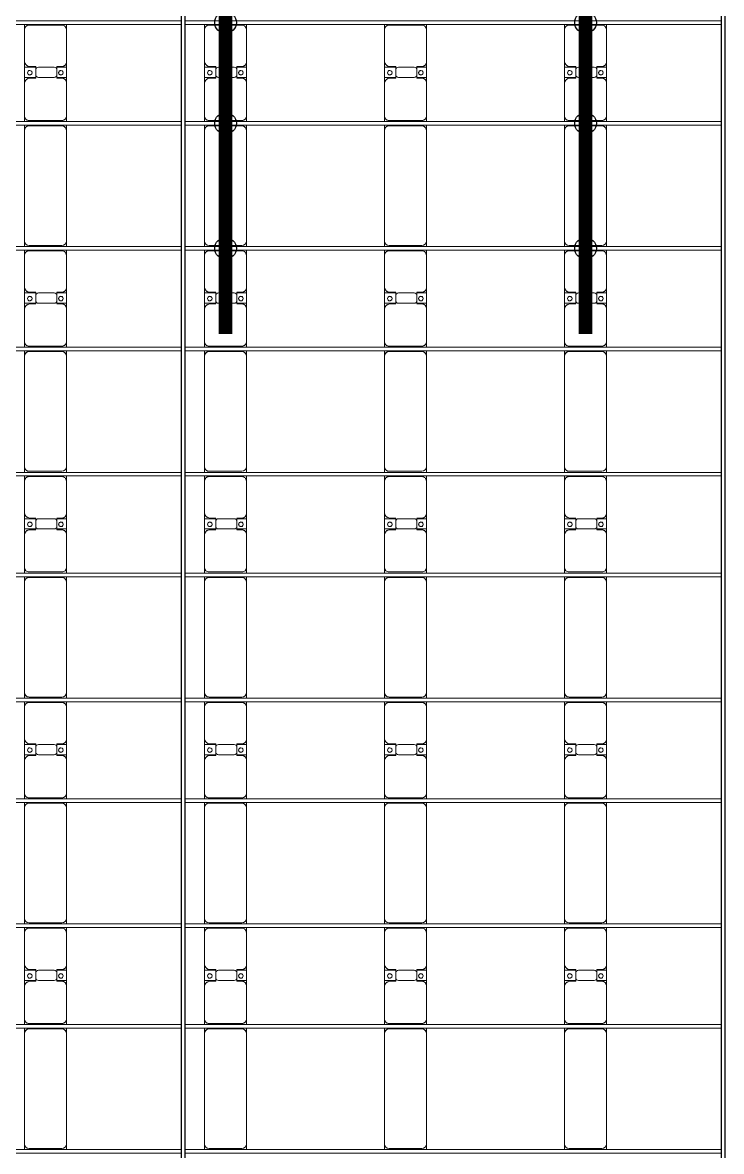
# Model space of a CAD drawing. Header units: millimetres. Extents: x -496478 to -186190, y -204059 to -87354.
# Drawn here: x -392996 to -385232, y -119893 to -107343 of the extents above; entities that cross this region are included whole.
import ezdxf

# ---------------------------------------------------------------- set-up
doc = ezdxf.new("R2010")
doc.units = ezdxf.units.MM
for name, color, linetype, lineweight in [('A-DETL-MBND', 5, 'Continuous', 9), ('A-GENM', 13, 'Continuous', 9), ('S-BEAM', 12, 'Continuous', 9)]:
    doc.layers.add(name, color=color, linetype=linetype, lineweight=lineweight)
doc.layers.add('GC-HOP 40x60 GIA CUONG', color=1, linetype='Continuous')

# ---------------------------------------------------------------- blocks, each defined once
blk = doc.blocks.new('Dai phao do pin - DẢI PHAO ĐỠ PIN-V24-BỐ TRÍ KHUNG KẾT CẤU BÈ PIN 01')
at = {"layer": 'A-DETL-MBND', "color": 8}
for p, q in [((47008, 242), (47070, 242)), ((47020, 192), (47020, -173)), ((48300, 242), (47070, 242)), ((48300, 242), (48358, 242)), ((48350, -173), (48350, 192)), ((48398, 242), (48460, 242)), ((48410, 192), (48410, -173)), ((48820, 242), (48460, 242)), ((48820, 242), (49002, 242)), ((48880, 118), (48880, 182)), ((48888, 242), (49070, 242)), ((48888, 118), (48888, 242)), ((49002, 242), (49002, 118)), ((49010, 182), (49010, 118)), ((49420, 242), (49070, 242)), ((49420, 242), (49478, 242)), ((49470, -173), (49470, 192)), ((49518, 242), (49580, 242)), ((49530, 192), (49530, -173)), ((50810, 242), (49580, 242)), ((50810, 242), (50868, 242)), ((50860, -173), (50860, 192)), ((50908, 242), (50970, 242)), ((50920, 192), (50920, -173)), ((51330, 242), (50970, 242)), ((51330, 242), (51512, 242)), ((51390, 118), (51390, 182)), ((51398, 242), (51580, 242)), ((51398, 118), (51398, 242)), ((51512, 242), (51512, 118)), ((51520, 182), (51520, 118)), ((51930, 242), (51580, 242)), ((51930, 242), (51988, 242)), ((51980, -173), (51980, 192)), ((52028, 242), (52090, 242)), ((52040, 192), (52040, -173)), ((53320, 242), (52090, 242)), ((53320, 242), (53378, 242)), ((53370, -173), (53370, 192)), ((53418, 242), (53480, 242)), ((53430, 192), (53430, -173)), ((53840, 242), (53480, 242)), ((53840, 242), (54022, 242)), ((53900, 118), (53900, 182)), ((53908, 242), (54090, 242)), ((53908, 118), (53908, 242)), ((54022, 242), (54022, 118)), ((54030, 182), (54030, 118)), ((54440, 242), (54090, 242)), ((54440, 242), (54498, 242)), ((54490, -173), (54490, 192)), ((54538, 242), (54600, 242)), ((54550, 192), (54550, -173)), ((55830, 242), (54600, 242)), ((55830, 242), (55888, 242)), ((55880, -173), (55880, 192)), ((55928, 242), (55990, 242)), ((55940, 192), (55940, -173)), ((56350, 242), (55990, 242)), ((56350, 242), (56532, 242)), ((56410, 118), (56410, 182)), ((56418, 242), (56600, 242)), ((56418, 118), (56418, 242)), ((56532, 242), (56532, 118)), ((56540, 182), (56540, 118)), ((56950, 242), (56600, 242)), ((56950, 242), (57008, 242)), ((57000, -173), (57000, 192)), ((57048, 242), (57110, 242)), ((57060, 192), (57060, -173)), ((58340, 242), (57110, 242)), ((58340, 242), (58398, 242)), ((58390, -173), (58390, 192)), ((58438, 242), (58500, 242)), ((58450, 192), (58450, -173)), ((58860, 242), (58500, 242)), ((58860, 242), (59042, 242)), ((58920, 118), (58920, 182)), ((58928, 242), (59110, 242)), ((58928, 118), (58928, 242)), ((59042, 242), (59042, 118)), ((59050, 182), (59050, 118)), ((59460, 242), (59110, 242)), ((59460, 242), (59518, 242)), ((59510, -173), (59510, 192)), ((48972, 118), (48880, 118)), ((48888, 88), (48888, -88)), ((49010, 118), (48918, 118)), ((49002, -88), (49002, 88)), ((51482, 118), (51390, 118)), ((51398, 88), (51398, -88)), ((51520, 118), (51428, 118)), ((51512, -88), (51512, 88)), ((53992, 118), (53900, 118)), ((53908, 88), (53908, -88)), ((54030, 118), (53938, 118)), ((54022, -88), (54022, 88)), ((56502, 118), (56410, 118)), ((56418, 88), (56418, -88)), ((56540, 118), (56448, 118)), ((56532, -88), (56532, 88)), ((59012, 118), (58920, 118)), ((58928, 88), (58928, -88)), ((59050, 118), (58958, 118)), ((59042, -88), (59042, 88)), ((48880, -173), (48880, -118)), ((48880, -118), (48972, -118)), ((48888, -223), (48888, -118)), ((48918, -118), (49010, -118)), ((49002, -118), (49002, -223)), ((49010, -118), (49010, -173)), ((51390, -173), (51390, -118)), ((51390, -118), (51482, -118)), ((51398, -223), (51398, -118)), ((51428, -118), (51520, -118)), ((51512, -118), (51512, -223)), ((51520, -118), (51520, -173)), ((53900, -173), (53900, -118)), ((53900, -118), (53992, -118)), ((53908, -223), (53908, -118)), ((53938, -118), (54030, -118)), ((54022, -118), (54022, -223)), ((54030, -118), (54030, -173)), ((56410, -173), (56410, -118)), ((56410, -118), (56502, -118)), ((56418, -223), (56418, -118)), ((56448, -118), (56540, -118)), ((56532, -118), (56532, -223)), ((56540, -118), (56540, -173)), ((58920, -173), (58920, -118)), ((58920, -118), (59012, -118)), ((58928, -223), (58928, -118)), ((58958, -118), (59050, -118)), ((59042, -118), (59042, -223)), ((59050, -118), (59050, -173)), ((47070, -223), (47008, -223)), ((47070, -223), (48300, -223)), ((48358, -223), (48300, -223)), ((48460, -223), (48398, -223)), ((48460, -223), (48830, -223)), ((49002, -223), (48830, -223)), ((49058, -223), (48888, -223)), ((49060, -223), (49420, -223)), ((49478, -223), (49420, -223)), ((49580, -223), (49518, -223)), ((49580, -223), (50810, -223)), ((50868, -223), (50810, -223)), ((50970, -223), (50908, -223)), ((50970, -223), (51340, -223)), ((51512, -223), (51340, -223)), ((51570, -223), (51398, -223)), ((51570, -223), (51930, -223)), ((51988, -223), (51930, -223)), ((52090, -223), (52028, -223)), ((52090, -223), (53320, -223)), ((53378, -223), (53320, -223)), ((53480, -223), (53418, -223)), ((53480, -223), (53850, -223)), ((54022, -223), (53850, -223)), ((54080, -223), (53908, -223)), ((54080, -223), (54440, -223)), ((54498, -223), (54440, -223)), ((54600, -223), (54538, -223)), ((54600, -223), (55830, -223)), ((55888, -223), (55830, -223)), ((55990, -223), (55928, -223)), ((55990, -223), (56360, -223)), ((56532, -223), (56360, -223)), ((56590, -223), (56418, -223)), ((56590, -223), (56950, -223)), ((57008, -223), (56950, -223)), ((57110, -223), (57048, -223)), ((57110, -223), (58340, -223)), ((58398, -223), (58340, -223)), ((58500, -223), (58438, -223)), ((58500, -223), (58870, -223)), ((59042, -223), (58870, -223)), ((59100, -223), (58928, -223)), ((59100, -223), (59460, -223)), ((59518, -223), (59460, -223))]:
    blk.add_line(p, q, dxfattribs=at)
for centre, radius, start, end in [((47070, 192), 50, 90, 180), ((47070, 192), 50, 105, 180), ((48300, 192), 50, 0, 90), ((48300, 192), 50, 15, 90), ((48460, 192), 50, 90, 180), ((48460, 192), 50, 135, 180), ((48820, 182), 60, 0, 90), ((48820, 182), 60, 0, 45), ((48939, 183), 25, 0, 180), ((48939, 183), 25, 180, 0), ((48941, 183), 25, 360, 180), ((48941, 183), 25, 180, 360), ((48941, 183), 25, 180, 195), ((49070, 182), 60, 90, 180), ((49070, 182), 60, 135, 180), ((49420, 192), 50, 0, 90), ((49420, 192), 50, 0, 45), ((49580, 192), 50, 90, 180), ((49580, 192), 50, 105, 180), ((50810, 192), 50, 0, 90), ((50810, 192), 50, 15, 90), ((50970, 192), 50, 90, 180), ((50970, 192), 50, 135, 180), ((51330, 182), 60, 0, 90), ((51330, 182), 60, 0, 45), ((51449, 183), 25, 0, 180), ((51449, 183), 25, 180, 360), ((51451, 183), 25, 0, 180), ((51451, 183), 25, 180, 0), ((51451, 183), 25, 180, 195), ((51580, 182), 60, 90, 180), ((51580, 182), 60, 135, 180), ((51930, 192), 50, 360, 90), ((51930, 192), 50, 360, 45), ((52090, 192), 50, 90, 180), ((52090, 192), 50, 165, 180), ((52090, 192), 50, 105, 150), ((53320, 192), 50, 0, 90), ((53320, 192), 50, 15, 90), ((53480, 192), 50, 90, 180), ((53480, 192), 50, 135, 180), ((53840, 182), 60, 0, 90), ((53840, 182), 60, 0, 45), ((53959, 183), 25, 0, 180), ((53959, 183), 25, 180, 0), ((53961, 183), 25, 0, 180), ((53961, 183), 25, 180, 0), ((53961, 183), 25, 180, 195), ((54090, 182), 60, 90, 180), ((54090, 182), 60, 135, 180), ((54440, 192), 50, 360, 90), ((54440, 192), 50, 360, 45), ((54600, 192), 50, 90, 180), ((54600, 192), 50, 105, 180), ((55830, 192), 50, 0, 90), ((55830, 192), 50, 15, 90), ((55990, 192), 50, 90, 180), ((55990, 192), 50, 135, 180), ((56350, 182), 60, 360, 90), ((56350, 182), 60, 360, 45), ((56469, 183), 25, 0, 180), ((56469, 183), 25, 180, 0), ((56471, 183), 25, 0, 180), ((56471, 183), 25, 180, 0), ((56471, 183), 25, 180, 195), ((56600, 182), 60, 90, 180), ((56600, 182), 60, 135, 180), ((56950, 192), 50, 0, 90), ((56950, 192), 50, 0, 45), ((57110, 192), 50, 90, 180), ((57110, 192), 50, 105, 180), ((58340, 192), 50, 0, 90), ((58340, 192), 50, 15, 90), ((58500, 192), 50, 90, 180), ((58500, 192), 50, 135, 180), ((58860, 182), 60, 0, 90), ((58860, 182), 60, 0, 45), ((58979, 183), 25, 0, 180), ((58979, 183), 25, 180, 360), ((58981, 183), 25, 0, 180), ((58981, 183), 25, 180, 0), ((58981, 183), 25, 180, 195), ((59110, 182), 60, 90, 180), ((59110, 182), 60, 135, 180), ((59460, 192), 50, 0, 90), ((59460, 192), 50, 0, 45), ((48918, 88), 30, 90, 180), ((48972, 88), 30, 360, 90), ((51428, 88), 30, 90, 180), ((51482, 88), 30, 360, 90), ((53938, 88), 30, 90, 180), ((53992, 88), 30, 0, 90), ((56448, 88), 30, 90, 180), ((56502, 88), 30, 360, 90), ((58958, 88), 30, 90, 180), ((59012, 88), 30, 0, 90), ((48918, -88), 30, 180, 270), ((48972, -88), 30, 270, 0), ((51428, -88), 30, 180, 270), ((51482, -88), 30, 270, 0), ((53938, -88), 30, 180, 270), ((53992, -88), 30, 270, 0), ((56448, -88), 30, 180, 270), ((56502, -88), 30, 270, 0), ((58958, -88), 30, 180, 270), ((59012, -88), 30, 270, 360), ((47070, -173), 50, 180, 270), ((47070, -173), 50, 180, 270), ((48300, -173), 50, 270, 360), ((48300, -173), 50, 285, 360), ((48460, -173), 50, 180, 270), ((48460, -173), 50, 180, 225), ((48830, -173), 50, 270, 360), ((48830, -173), 50, 315, 360), ((48939, -162), 25, 0, 180), ((48939, -162), 25, 180, 360), ((48941, -162), 25, 0, 180), ((48941, -162), 25, 120, 180), ((48941, -162), 25, 180, 360), ((48941, -162), 25, 75, 105), ((48939, -162), 25, 75, 90), ((48939, -162), 25, 30, 45), ((48939, -162), 25, 0, 15), ((49060, -173), 50, 180, 270), ((49060, -173), 50, 180, 225), ((49420, -173), 50, 270, 0), ((49420, -173), 50, 315, 0), ((49580, -173), 50, 180, 270), ((49580, -173), 50, 180, 270), ((50810, -173), 50, 270, 0), ((50810, -173), 50, 285, 0), ((50970, -173), 50, 180, 270), ((50970, -173), 50, 180, 225), ((51340, -173), 50, 270, 360), ((51340, -173), 50, 315, 0), ((51449, -162), 25, 0, 180), ((51449, -162), 25, 180, 360), ((51451, -162), 25, 0, 180), ((51451, -162), 25, 120, 180), ((51451, -162), 25, 180, 0), ((51451, -162), 25, 75, 105), ((51449, -162), 25, 75, 90), ((51449, -162), 25, 30, 45), ((51449, -162), 25, 0, 15), ((51570, -173), 50, 180, 270), ((51570, -173), 50, 180, 225), ((51930, -173), 50, 270, 360), ((51930, -173), 50, 315, 360), ((52090, -173), 50, 180, 270), ((52090, -173), 50, 180, 270), ((53320, -173), 50, 270, 0), ((53320, -173), 50, 285, 0), ((53480, -173), 50, 180, 270), ((53480, -173), 50, 180, 225), ((53850, -173), 50, 270, 360), ((53850, -173), 50, 315, 0), ((53959, -162), 25, 0, 180), ((53959, -162), 25, 180, 0), ((53961, -162), 25, 0, 180), ((53961, -162), 25, 120, 180), ((53961, -162), 25, 180, 0), ((53961, -162), 25, 75, 105), ((53959, -162), 25, 75, 90), ((53959, -162), 25, 30, 45), ((53959, -162), 25, 0, 15), ((54080, -173), 50, 180, 270), ((54080, -173), 50, 180, 225), ((54440, -173), 50, 270, 0), ((54440, -173), 50, 315, 0), ((54600, -173), 50, 180, 270), ((54600, -173), 50, 180, 270), ((55830, -173), 50, 270, 360), ((55830, -173), 50, 285, 360), ((55990, -173), 50, 180, 270), ((55990, -173), 50, 180, 225), ((56360, -173), 50, 270, 360), ((56360, -173), 50, 315, 0), ((56469, -162), 25, 0, 180), ((56469, -162), 25, 180, 360), ((56471, -162), 25, 0, 180), ((56471, -162), 25, 120, 180), ((56471, -162), 25, 180, 0), ((56471, -162), 25, 75, 105), ((56469, -162), 25, 75, 90), ((56469, -162), 25, 30, 45), ((56469, -162), 25, 0, 15), ((56590, -173), 50, 180, 270), ((56590, -173), 50, 180, 225), ((56950, -173), 50, 270, 0), ((56950, -173), 50, 315, 0), ((57110, -173), 50, 180, 270), ((57110, -173), 50, 180, 270), ((58340, -173), 50, 270, 0), ((58340, -173), 50, 285, 0), ((58500, -173), 50, 180, 270), ((58500, -173), 50, 180, 225), ((58870, -173), 50, 270, 360), ((58870, -173), 50, 315, 360), ((58979, -162), 25, 0, 180), ((58979, -162), 25, 180, 360), ((58981, -162), 25, 0, 180), ((58981, -162), 25, 120, 180), ((58981, -162), 25, 180, 0), ((58981, -162), 25, 75, 105), ((58979, -162), 25, 75, 90), ((58979, -162), 25, 30, 45), ((58979, -162), 25, 0, 15), ((59100, -173), 50, 180, 270), ((59100, -173), 50, 180, 225), ((59460, -173), 50, 270, 0), ((59460, -173), 50, 315, 360)]:
    blk.add_arc(centre, radius, start, end, dxfattribs=at)
blk = doc.blocks.new('Dai phao do pin - DẢI PHAO ĐỠ PIN-V25-BỐ TRÍ KHUNG KẾT CẤU BÈ PIN 01')
at = {"layer": 'A-DETL-MBND', "color": 8}
for p, q in [((47008, 242), (47070, 242)), ((47020, 192), (47020, -173)), ((48300, 242), (47070, 242)), ((48300, 242), (48358, 242)), ((48350, -173), (48350, 192)), ((48398, 242), (48460, 242)), ((48410, 192), (48410, -173)), ((48820, 242), (48460, 242)), ((48820, 242), (49002, 242)), ((48880, 118), (48880, 182)), ((48888, 242), (49070, 242)), ((48888, 118), (48888, 242)), ((49002, 242), (49002, 118)), ((49010, 182), (49010, 118)), ((49420, 242), (49070, 242)), ((49420, 242), (49478, 242)), ((49470, -173), (49470, 192)), ((49518, 242), (49580, 242)), ((49530, 192), (49530, -173)), ((50810, 242), (49580, 242)), ((50810, 242), (50868, 242)), ((50860, -173), (50860, 192)), ((50908, 242), (50970, 242)), ((50920, 192), (50920, -173)), ((51330, 242), (50970, 242)), ((51330, 242), (51512, 242)), ((51390, 118), (51390, 182)), ((51398, 242), (51580, 242)), ((51398, 118), (51398, 242)), ((51512, 242), (51512, 118)), ((51520, 182), (51520, 118)), ((51930, 242), (51580, 242)), ((51930, 242), (51988, 242)), ((51980, -173), (51980, 192)), ((52028, 242), (52090, 242)), ((52040, 192), (52040, -173)), ((53320, 242), (52090, 242)), ((53320, 242), (53378, 242)), ((53370, -173), (53370, 192)), ((53418, 242), (53480, 242)), ((53430, 192), (53430, -173)), ((53840, 242), (53480, 242)), ((53840, 242), (54022, 242)), ((53900, 118), (53900, 182)), ((53908, 242), (54090, 242)), ((53908, 118), (53908, 242)), ((54022, 242), (54022, 118)), ((54030, 182), (54030, 118)), ((54440, 242), (54090, 242)), ((54440, 242), (54498, 242)), ((54490, -173), (54490, 192)), ((54538, 242), (54600, 242)), ((54550, 192), (54550, -173)), ((55830, 242), (54600, 242)), ((55830, 242), (55888, 242)), ((55880, -173), (55880, 192)), ((55928, 242), (55990, 242)), ((55940, 192), (55940, -173)), ((56350, 242), (55990, 242)), ((56350, 242), (56532, 242)), ((56410, 118), (56410, 182)), ((56418, 242), (56600, 242)), ((56418, 118), (56418, 242)), ((56532, 242), (56532, 118)), ((56540, 182), (56540, 118)), ((56950, 242), (56600, 242)), ((56950, 242), (57008, 242)), ((57000, -173), (57000, 192)), ((57048, 242), (57110, 242)), ((57060, 192), (57060, -173)), ((58340, 242), (57110, 242)), ((58340, 242), (58398, 242)), ((58390, -173), (58390, 192)), ((58441, 242), (58500, 242)), ((58450, 192), (58450, -173)), ((58860, 242), (58500, 242)), ((58860, 242), (59042, 242)), ((58920, 118), (58920, 182)), ((58928, 242), (59110, 242)), ((58928, 118), (58928, 242)), ((59042, 242), (59042, 118)), ((59050, 182), (59050, 118)), ((59460, 242), (59110, 242)), ((59460, 242), (59518, 242)), ((59510, -173), (59510, 192)), ((48972, 118), (48880, 118)), ((48888, 88), (48888, -88)), ((49010, 118), (48918, 118)), ((49002, -88), (49002, 88)), ((51482, 118), (51390, 118)), ((51398, 88), (51398, -88)), ((51520, 118), (51428, 118)), ((51512, -88), (51512, 88)), ((53992, 118), (53900, 118)), ((53908, 88), (53908, -88)), ((54030, 118), (53938, 118)), ((54022, -88), (54022, 88)), ((56502, 118), (56410, 118)), ((56418, 88), (56418, -88)), ((56540, 118), (56448, 118)), ((56532, -88), (56532, 88)), ((59012, 118), (58920, 118)), ((58928, 88), (58928, -88)), ((59050, 118), (58958, 118)), ((59042, -88), (59042, 88)), ((48880, -173), (48880, -118)), ((48880, -118), (48972, -118)), ((48888, -223), (48888, -118)), ((48918, -118), (49010, -118)), ((49002, -118), (49002, -223)), ((49010, -118), (49010, -173)), ((51390, -173), (51390, -118)), ((51390, -118), (51482, -118)), ((51398, -223), (51398, -118)), ((51428, -118), (51520, -118)), ((51512, -118), (51512, -223)), ((51520, -118), (51520, -173)), ((53900, -173), (53900, -118)), ((53900, -118), (53992, -118)), ((53908, -223), (53908, -118)), ((53938, -118), (54030, -118)), ((54022, -118), (54022, -223)), ((54030, -118), (54030, -173)), ((56410, -173), (56410, -118)), ((56410, -118), (56502, -118)), ((56418, -223), (56418, -118)), ((56448, -118), (56540, -118)), ((56532, -118), (56532, -223)), ((56540, -118), (56540, -173)), ((58920, -173), (58920, -118)), ((58920, -118), (59012, -118)), ((58928, -223), (58928, -118)), ((58958, -118), (59050, -118)), ((59042, -118), (59042, -223)), ((59050, -118), (59050, -173)), ((47070, -223), (47008, -223)), ((47070, -223), (48300, -223)), ((48358, -223), (48300, -223)), ((48460, -223), (48398, -223)), ((48460, -223), (48830, -223)), ((49002, -223), (48830, -223)), ((49058, -223), (48888, -223)), ((49060, -223), (49420, -223)), ((49478, -223), (49420, -223)), ((49580, -223), (49518, -223)), ((49580, -223), (50810, -223)), ((50868, -223), (50810, -223)), ((50970, -223), (50908, -223)), ((50970, -223), (51340, -223)), ((51512, -223), (51340, -223)), ((51570, -223), (51398, -223)), ((51570, -223), (51930, -223)), ((51988, -223), (51930, -223)), ((52090, -223), (52028, -223)), ((52090, -223), (53320, -223)), ((53378, -223), (53320, -223)), ((53480, -223), (53418, -223)), ((53480, -223), (53850, -223)), ((54022, -223), (53850, -223)), ((54080, -223), (53908, -223)), ((54080, -223), (54440, -223)), ((54498, -223), (54440, -223)), ((54600, -223), (54538, -223)), ((54600, -223), (55830, -223)), ((55888, -223), (55830, -223)), ((55990, -223), (55928, -223)), ((55990, -223), (56360, -223)), ((56532, -223), (56360, -223)), ((56590, -223), (56418, -223)), ((56590, -223), (56950, -223)), ((57008, -223), (56950, -223)), ((57110, -223), (57048, -223)), ((57110, -223), (58340, -223)), ((58398, -223), (58340, -223)), ((58500, -223), (58441, -223)), ((58500, -223), (58870, -223)), ((59042, -223), (58870, -223)), ((59100, -223), (58928, -223)), ((59100, -223), (59460, -223)), ((59518, -223), (59460, -223))]:
    blk.add_line(p, q, dxfattribs=at)
for centre, radius, start, end in [((47070, 192), 50, 90, 180), ((47070, 192), 50, 105, 180), ((48300, 192), 50, 0, 90), ((48300, 192), 50, 15, 90), ((48460, 192), 50, 90, 180), ((48460, 192), 50, 135, 180), ((48820, 182), 60, 0, 90), ((48820, 182), 60, 0, 45), ((48939, 183), 25, 0, 180), ((48939, 183), 25, 180, 0), ((48941, 183), 25, 360, 180), ((48941, 183), 25, 180, 360), ((48941, 183), 25, 180, 195), ((49070, 182), 60, 90, 180), ((49070, 182), 60, 135, 180), ((49420, 192), 50, 0, 90), ((49420, 192), 50, 0, 45), ((49580, 192), 50, 90, 180), ((49580, 192), 50, 105, 180), ((50810, 192), 50, 0, 90), ((50810, 192), 50, 15, 90), ((50970, 192), 50, 90, 180), ((50970, 192), 50, 135, 180), ((51330, 182), 60, 0, 90), ((51330, 182), 60, 0, 45), ((51449, 183), 25, 0, 180), ((51449, 183), 25, 180, 360), ((51451, 183), 25, 0, 180), ((51451, 183), 25, 180, 0), ((51451, 183), 25, 180, 195), ((51580, 182), 60, 90, 180), ((51580, 182), 60, 135, 180), ((51930, 192), 50, 360, 90), ((51930, 192), 50, 360, 45), ((52090, 192), 50, 90, 180), ((52090, 192), 50, 165, 180), ((52090, 192), 50, 105, 158.7347), ((53320, 192), 50, 0, 90), ((53320, 192), 50, 15, 90), ((53480, 192), 50, 90, 180), ((53480, 192), 50, 135, 180), ((53840, 182), 60, 0, 90), ((53840, 182), 60, 0, 45), ((53959, 183), 25, 0, 180), ((53959, 183), 25, 180, 0), ((53961, 183), 25, 0, 180), ((53961, 183), 25, 180, 0), ((53961, 183), 25, 180, 195), ((54090, 182), 60, 90, 180), ((54090, 182), 60, 135, 180), ((54440, 192), 50, 360, 90), ((54440, 192), 50, 360, 45), ((54600, 192), 50, 90, 180), ((54600, 192), 50, 105, 180), ((55830, 192), 50, 0, 90), ((55830, 192), 50, 15, 90), ((55990, 192), 50, 90, 180), ((55990, 192), 50, 135, 180), ((56350, 182), 60, 360, 90), ((56350, 182), 60, 360, 45), ((56469, 183), 25, 0, 180), ((56469, 183), 25, 180, 0), ((56471, 183), 25, 0, 180), ((56471, 183), 25, 180, 0), ((56471, 183), 25, 180, 195), ((56600, 182), 60, 90, 180), ((56600, 182), 60, 135, 180), ((56950, 192), 50, 0, 90), ((56950, 192), 50, 0, 45), ((57110, 192), 50, 90, 180), ((57110, 192), 50, 105, 180), ((58340, 192), 50, 0, 90), ((58340, 192), 50, 15, 90), ((58500, 192), 50, 90, 180), ((58500, 192), 50, 135, 180), ((58860, 182), 60, 0, 90), ((58860, 182), 60, 0, 45), ((58979, 183), 25, 0, 180), ((58979, 183), 25, 180, 360), ((58981, 183), 25, 0, 180), ((58981, 183), 25, 180, 0), ((58981, 183), 25, 180, 195), ((59110, 182), 60, 90, 180), ((59110, 182), 60, 135, 180), ((59460, 192), 50, 0, 90), ((59460, 192), 50, 0, 45), ((48918, 88), 30, 90, 180), ((48972, 88), 30, 360, 90), ((51428, 88), 30, 90, 180), ((51482, 88), 30, 360, 90), ((53938, 88), 30, 90, 180), ((53992, 88), 30, 0, 90), ((56448, 88), 30, 90, 180), ((56502, 88), 30, 360, 90), ((58958, 88), 30, 90, 180), ((59012, 88), 30, 0, 90), ((48918, -88), 30, 180, 270), ((48972, -88), 30, 270, 0), ((51428, -88), 30, 180, 270), ((51482, -88), 30, 270, 0), ((53938, -88), 30, 180, 270), ((53992, -88), 30, 270, 0), ((56448, -88), 30, 180, 270), ((56502, -88), 30, 270, 0), ((58958, -88), 30, 180, 270), ((59012, -88), 30, 270, 360), ((47070, -173), 50, 180, 270), ((47070, -173), 50, 180, 270), ((48300, -173), 50, 270, 360), ((48300, -173), 50, 285, 360), ((48460, -173), 50, 180, 270), ((48460, -173), 50, 180, 225), ((48830, -173), 50, 270, 360), ((48830, -173), 50, 315, 360), ((48939, -162), 25, 0, 180), ((48939, -162), 25, 180, 360), ((48941, -162), 25, 0, 180), ((48941, -162), 25, 120, 180), ((48941, -162), 25, 180, 360), ((48941, -162), 25, 75, 105), ((48939, -162), 25, 75, 90), ((48939, -162), 25, 30, 45), ((48939, -162), 25, 0, 15), ((49060, -173), 50, 180, 270), ((49060, -173), 50, 180, 225), ((49420, -173), 50, 270, 0), ((49420, -173), 50, 315, 0), ((49580, -173), 50, 180, 270), ((49580, -173), 50, 180, 270), ((50810, -173), 50, 270, 0), ((50810, -173), 50, 285, 0), ((50970, -173), 50, 180, 270), ((50970, -173), 50, 180, 225), ((51340, -173), 50, 270, 360), ((51340, -173), 50, 315, 0), ((51449, -162), 25, 0, 180), ((51449, -162), 25, 180, 360), ((51451, -162), 25, 0, 180), ((51451, -162), 25, 120, 180), ((51451, -162), 25, 180, 0), ((51451, -162), 25, 75, 105), ((51449, -162), 25, 75, 90), ((51449, -162), 25, 30, 45), ((51449, -162), 25, 0, 15), ((51570, -173), 50, 180, 270), ((51570, -173), 50, 180, 225), ((51930, -173), 50, 270, 360), ((51930, -173), 50, 315, 360), ((52090, -173), 50, 180, 270), ((52090, -173), 50, 180, 270), ((53320, -173), 50, 270, 0), ((53320, -173), 50, 285, 0), ((53480, -173), 50, 180, 270), ((53480, -173), 50, 180, 225), ((53850, -173), 50, 270, 360), ((53850, -173), 50, 315, 0), ((53959, -162), 25, 0, 180), ((53959, -162), 25, 180, 0), ((53961, -162), 25, 0, 180), ((53961, -162), 25, 120, 180), ((53961, -162), 25, 180, 0), ((53961, -162), 25, 75, 105), ((53959, -162), 25, 75, 90), ((53959, -162), 25, 30, 45), ((53959, -162), 25, 0, 15), ((54080, -173), 50, 180, 270), ((54080, -173), 50, 180, 225), ((54440, -173), 50, 270, 0), ((54440, -173), 50, 315, 0), ((54600, -173), 50, 180, 270), ((54600, -173), 50, 180, 270), ((55830, -173), 50, 270, 360), ((55830, -173), 50, 285, 360), ((55990, -173), 50, 180, 270), ((55990, -173), 50, 180, 225), ((56360, -173), 50, 270, 360), ((56360, -173), 50, 315, 0), ((56469, -162), 25, 0, 180), ((56469, -162), 25, 180, 360), ((56471, -162), 25, 0, 180), ((56471, -162), 25, 120, 180), ((56471, -162), 25, 180, 0), ((56471, -162), 25, 75, 105), ((56469, -162), 25, 75, 90), ((56469, -162), 25, 30, 45), ((56469, -162), 25, 0, 15), ((56590, -173), 50, 180, 270), ((56590, -173), 50, 180, 225), ((56950, -173), 50, 270, 0), ((56950, -173), 50, 315, 0), ((57110, -173), 50, 180, 270), ((57110, -173), 50, 180, 270), ((58340, -173), 50, 270, 0), ((58340, -173), 50, 285, 0), ((58500, -173), 50, 180, 270), ((58500, -173), 50, 180, 225), ((58870, -173), 50, 270, 360), ((58870, -173), 50, 315, 360), ((58979, -162), 25, 0, 180), ((58979, -162), 25, 180, 360), ((58981, -162), 25, 0, 180), ((58981, -162), 25, 120, 180), ((58981, -162), 25, 180, 0), ((58981, -162), 25, 75, 105), ((58979, -162), 25, 75, 90), ((58979, -162), 25, 30, 45), ((58979, -162), 25, 0, 15), ((59100, -173), 50, 180, 270), ((59100, -173), 50, 180, 225), ((59460, -173), 50, 270, 0), ((59460, -173), 50, 315, 360)]:
    blk.add_arc(centre, radius, start, end, dxfattribs=at)
blk = doc.blocks.new('Dai phao do pin - DẢI PHAO ĐỠ PIN-V26-BỐ TRÍ KHUNG KẾT CẤU BÈ PIN 01')
at = {"layer": 'A-DETL-MBND', "color": 8}
for p, q in [((47008, 242), (47070, 242)), ((47020, 192), (47020, -173)), ((48300, 242), (47070, 242)), ((48300, 242), (48358, 242)), ((48350, -173), (48350, 192)), ((48398, 242), (48460, 242)), ((48410, 192), (48410, -173)), ((48820, 242), (48460, 242)), ((48820, 242), (49002, 242)), ((48880, 118), (48880, 182)), ((48888, 242), (49070, 242)), ((48888, 118), (48888, 242)), ((49002, 242), (49002, 118)), ((49010, 182), (49010, 118)), ((49420, 242), (49070, 242)), ((49420, 242), (49478, 242)), ((49470, -173), (49470, 192)), ((49518, 242), (49580, 242)), ((49530, 192), (49530, -173)), ((50810, 242), (49580, 242)), ((50810, 242), (50868, 242)), ((50860, -173), (50860, 192)), ((50908, 242), (50970, 242)), ((50920, 192), (50920, -173)), ((51330, 242), (50970, 242)), ((51330, 242), (51512, 242)), ((51390, 118), (51390, 182)), ((51398, 242), (51580, 242)), ((51398, 118), (51398, 242)), ((51512, 242), (51512, 118)), ((51520, 182), (51520, 118)), ((51930, 242), (51580, 242)), ((51930, 242), (51988, 242)), ((51980, -173), (51980, 192)), ((52028, 242), (52090, 242)), ((52040, 192), (52040, -173)), ((53320, 242), (52090, 242)), ((53320, 242), (53378, 242)), ((53370, -173), (53370, 192)), ((53418, 242), (53480, 242)), ((53430, 192), (53430, -173)), ((53840, 242), (53480, 242)), ((53840, 242), (54022, 242)), ((53900, 118), (53900, 182)), ((53908, 242), (54090, 242)), ((53908, 118), (53908, 242)), ((54022, 242), (54022, 118)), ((54030, 182), (54030, 118)), ((54440, 242), (54090, 242)), ((54440, 242), (54498, 242)), ((54490, -173), (54490, 192)), ((54538, 242), (54600, 242)), ((54550, 192), (54550, -173)), ((55830, 242), (54600, 242)), ((55830, 242), (55888, 242)), ((55880, -173), (55880, 192)), ((55928, 242), (55990, 242)), ((55940, 192), (55940, -173)), ((56350, 242), (55990, 242)), ((56350, 242), (56532, 242)), ((56410, 118), (56410, 182)), ((56418, 242), (56600, 242)), ((56418, 118), (56418, 242)), ((56532, 242), (56532, 118)), ((56540, 182), (56540, 118)), ((56950, 242), (56600, 242)), ((56950, 242), (57008, 242)), ((57000, -173), (57000, 192)), ((57048, 242), (57110, 242)), ((57060, 192), (57060, -173)), ((58340, 242), (57110, 242)), ((58340, 242), (58398, 242)), ((58390, -173), (58390, 192)), ((58438, 242), (58500, 242)), ((58450, 192), (58450, -173)), ((58860, 242), (58500, 242)), ((58860, 242), (59042, 242)), ((58920, 118), (58920, 182)), ((58928, 242), (59110, 242)), ((58928, 118), (58928, 242)), ((59042, 242), (59042, 118)), ((59050, 182), (59050, 118)), ((59460, 242), (59110, 242)), ((59460, 242), (59518, 242)), ((59510, -173), (59510, 192)), ((48972, 118), (48880, 118)), ((48888, 88), (48888, -88)), ((49010, 118), (48918, 118)), ((49002, -88), (49002, 88)), ((51482, 118), (51390, 118)), ((51398, 88), (51398, -88)), ((51520, 118), (51428, 118)), ((51512, -88), (51512, 88)), ((53992, 118), (53900, 118)), ((53908, 88), (53908, -88)), ((54030, 118), (53938, 118)), ((54022, -88), (54022, 88)), ((56502, 118), (56410, 118)), ((56418, 88), (56418, -88)), ((56540, 118), (56448, 118)), ((56532, -88), (56532, 88)), ((59012, 118), (58920, 118)), ((58928, 88), (58928, -88)), ((59050, 118), (58958, 118)), ((59042, -88), (59042, 88)), ((48880, -173), (48880, -118)), ((48880, -118), (48972, -118)), ((48888, -223), (48888, -123)), ((48918, -118), (49010, -118)), ((49002, -123), (49002, -223)), ((49010, -118), (49010, -173)), ((51390, -173), (51390, -118)), ((51390, -118), (51482, -118)), ((51398, -223), (51398, -123)), ((51428, -118), (51520, -118)), ((51512, -123), (51512, -223)), ((51520, -118), (51520, -173)), ((53900, -173), (53900, -118)), ((53900, -118), (53992, -118)), ((53908, -223), (53908, -123)), ((53938, -118), (54030, -118)), ((54022, -123), (54022, -223)), ((54030, -118), (54030, -173)), ((56410, -173), (56410, -118)), ((56410, -118), (56502, -118)), ((56418, -223), (56418, -123)), ((56448, -118), (56540, -118)), ((56532, -123), (56532, -223)), ((56540, -118), (56540, -173)), ((58920, -173), (58920, -118)), ((58920, -118), (59012, -118)), ((58928, -223), (58928, -123)), ((58958, -118), (59050, -118)), ((59042, -123), (59042, -223)), ((59050, -118), (59050, -173)), ((47070, -223), (47008, -223)), ((47070, -223), (48300, -223)), ((48358, -223), (48300, -223)), ((48460, -223), (48398, -223)), ((48460, -223), (48830, -223)), ((49002, -223), (48830, -223)), ((49058, -223), (48888, -223)), ((49060, -223), (49420, -223)), ((49478, -223), (49420, -223)), ((49580, -223), (49518, -223)), ((49580, -223), (50810, -223)), ((50868, -223), (50810, -223)), ((50970, -223), (50908, -223)), ((50970, -223), (51340, -223)), ((51512, -223), (51340, -223)), ((51570, -223), (51398, -223)), ((51570, -223), (51930, -223)), ((51988, -223), (51930, -223)), ((52090, -223), (52028, -223)), ((52090, -223), (53320, -223)), ((53378, -223), (53320, -223)), ((53480, -223), (53418, -223)), ((53480, -223), (53850, -223)), ((54022, -223), (53850, -223)), ((54080, -223), (53908, -223)), ((54080, -223), (54440, -223)), ((54498, -223), (54440, -223)), ((54600, -223), (54538, -223)), ((54600, -223), (55830, -223)), ((55888, -223), (55830, -223)), ((55990, -223), (55928, -223)), ((55990, -223), (56360, -223)), ((56532, -223), (56360, -223)), ((56590, -223), (56418, -223)), ((56590, -223), (56950, -223)), ((57008, -223), (56950, -223)), ((57110, -223), (57048, -223)), ((57110, -223), (58340, -223)), ((58398, -223), (58340, -223)), ((58500, -223), (58438, -223)), ((58500, -223), (58870, -223)), ((59042, -223), (58870, -223)), ((59100, -223), (58928, -223)), ((59100, -223), (59460, -223)), ((59518, -223), (59460, -223))]:
    blk.add_line(p, q, dxfattribs=at)
for centre, radius, start, end in [((47070, 192), 50, 90, 180), ((47070, 192), 50, 105, 180), ((48300, 192), 50, 0, 90), ((48300, 192), 50, 15, 90), ((48460, 192), 50, 90, 180), ((48460, 192), 50, 135, 180), ((48820, 182), 60, 0, 90), ((48820, 182), 60, 0, 45), ((48939, 183), 25, 0, 180), ((48939, 183), 25, 180, 0), ((48941, 183), 25, 360, 180), ((48941, 183), 25, 180, 360), ((48941, 183), 25, 180, 195), ((49070, 182), 60, 90, 180), ((49070, 182), 60, 135, 180), ((49420, 192), 50, 0, 90), ((49420, 192), 50, 0, 45), ((49580, 192), 50, 90, 180), ((49580, 192), 50, 105, 180), ((50810, 192), 50, 0, 90), ((50810, 192), 50, 15, 90), ((50970, 192), 50, 90, 180), ((50970, 192), 50, 135, 180), ((51330, 182), 60, 0, 90), ((51330, 182), 60, 0, 45), ((51449, 183), 25, 0, 180), ((51449, 183), 25, 180, 360), ((51451, 183), 25, 0, 180), ((51451, 183), 25, 180, 0), ((51451, 183), 25, 180, 195), ((51580, 182), 60, 90, 180), ((51580, 182), 60, 135, 180), ((51930, 192), 50, 360, 90), ((51930, 192), 50, 360, 45), ((52090, 192), 50, 90, 180), ((52090, 192), 50, 165, 180), ((52090, 192), 50, 105, 158.8142), ((53320, 192), 50, 0, 90), ((53320, 192), 50, 15, 90), ((53480, 192), 50, 90, 180), ((53480, 192), 50, 135, 180), ((53840, 182), 60, 0, 90), ((53840, 182), 60, 0, 45), ((53959, 183), 25, 0, 180), ((53959, 183), 25, 180, 0), ((53961, 183), 25, 0, 180), ((53961, 183), 25, 180, 0), ((53961, 183), 25, 180, 195), ((54090, 182), 60, 90, 180), ((54090, 182), 60, 135, 180), ((54440, 192), 50, 360, 90), ((54440, 192), 50, 360, 45), ((54600, 192), 50, 90, 180), ((54600, 192), 50, 105, 180), ((55830, 192), 50, 0, 90), ((55830, 192), 50, 15, 90), ((55990, 192), 50, 90, 180), ((55990, 192), 50, 135, 180), ((56350, 182), 60, 360, 90), ((56350, 182), 60, 360, 45), ((56469, 183), 25, 0, 180), ((56469, 183), 25, 180, 0), ((56471, 183), 25, 0, 180), ((56471, 183), 25, 180, 0), ((56471, 183), 25, 180, 195), ((56600, 182), 60, 90, 180), ((56600, 182), 60, 135, 180), ((56950, 192), 50, 0, 90), ((56950, 192), 50, 0, 45), ((57110, 192), 50, 90, 180), ((57110, 192), 50, 105, 180), ((58340, 192), 50, 0, 90), ((58340, 192), 50, 15, 90), ((58500, 192), 50, 90, 180), ((58500, 192), 50, 135, 180), ((58860, 182), 60, 0, 90), ((58860, 182), 60, 0, 45), ((58979, 183), 25, 0, 180), ((58979, 183), 25, 180, 360), ((58981, 183), 25, 0, 180), ((58981, 183), 25, 180, 0), ((58981, 183), 25, 180, 195), ((59110, 182), 60, 90, 180), ((59110, 182), 60, 135, 180), ((59460, 192), 50, 0, 90), ((59460, 192), 50, 0, 45), ((48918, 88), 30, 90, 180), ((48972, 88), 30, 360, 90), ((51428, 88), 30, 90, 180), ((51482, 88), 30, 360, 90), ((53938, 88), 30, 90, 180), ((53992, 88), 30, 0, 90), ((56448, 88), 30, 90, 180), ((56502, 88), 30, 360, 90), ((58958, 88), 30, 90, 180), ((59012, 88), 30, 0, 90), ((48918, -88), 30, 180, 270), ((48972, -88), 30, 270, 0), ((51428, -88), 30, 180, 270), ((51482, -88), 30, 270, 0), ((53938, -88), 30, 180, 270), ((53992, -88), 30, 270, 0), ((56448, -88), 30, 180, 270), ((56502, -88), 30, 270, 0), ((58958, -88), 30, 180, 270), ((59012, -88), 30, 270, 360), ((47070, -173), 50, 180, 270), ((47070, -173), 50, 180, 270), ((48300, -173), 50, 270, 360), ((48300, -173), 50, 285, 360), ((48460, -173), 50, 180, 270), ((48460, -173), 50, 180, 225), ((48830, -173), 50, 270, 360), ((48830, -173), 50, 315, 360), ((48939, -162), 25, 0, 180), ((48939, -162), 25, 180, 360), ((48941, -162), 25, 0, 180), ((48941, -162), 25, 120, 180), ((48941, -162), 25, 180, 360), ((48941, -162), 25, 75, 105), ((48939, -162), 25, 75, 90), ((48939, -162), 25, 30, 45), ((48939, -162), 25, 0, 15), ((49060, -173), 50, 180, 270), ((49060, -173), 50, 180, 225), ((49420, -173), 50, 270, 0), ((49420, -173), 50, 315, 0), ((49580, -173), 50, 180, 270), ((49580, -173), 50, 180, 270), ((50810, -173), 50, 270, 0), ((50810, -173), 50, 285, 0), ((50970, -173), 50, 180, 270), ((50970, -173), 50, 180, 225), ((51340, -173), 50, 270, 360), ((51340, -173), 50, 315, 0), ((51449, -162), 25, 0, 180), ((51449, -162), 25, 180, 360), ((51451, -162), 25, 0, 180), ((51451, -162), 25, 120, 180), ((51451, -162), 25, 180, 0), ((51451, -162), 25, 75, 105), ((51449, -162), 25, 75, 90), ((51449, -162), 25, 30, 45), ((51449, -162), 25, 0, 15), ((51570, -173), 50, 180, 270), ((51570, -173), 50, 180, 225), ((51930, -173), 50, 270, 360), ((51930, -173), 50, 315, 360), ((52090, -173), 50, 180, 270), ((52090, -173), 50, 180, 270), ((53320, -173), 50, 270, 0), ((53320, -173), 50, 285, 0), ((53480, -173), 50, 180, 270), ((53480, -173), 50, 180, 225), ((53850, -173), 50, 270, 360), ((53850, -173), 50, 315, 0), ((53959, -162), 25, 0, 180), ((53959, -162), 25, 180, 0), ((53961, -162), 25, 0, 180), ((53961, -162), 25, 120, 180), ((53961, -162), 25, 180, 0), ((53961, -162), 25, 75, 105), ((53959, -162), 25, 75, 90), ((53959, -162), 25, 30, 45), ((53959, -162), 25, 0, 15), ((54080, -173), 50, 180, 270), ((54080, -173), 50, 180, 225), ((54440, -173), 50, 270, 0), ((54440, -173), 50, 315, 0), ((54600, -173), 50, 180, 270), ((54600, -173), 50, 180, 270), ((55830, -173), 50, 270, 360), ((55830, -173), 50, 285, 360), ((55990, -173), 50, 180, 270), ((55990, -173), 50, 180, 225), ((56360, -173), 50, 270, 360), ((56360, -173), 50, 315, 0), ((56469, -162), 25, 0, 180), ((56469, -162), 25, 180, 360), ((56471, -162), 25, 0, 180), ((56471, -162), 25, 120, 180), ((56471, -162), 25, 180, 0), ((56471, -162), 25, 75, 105), ((56469, -162), 25, 75, 90), ((56469, -162), 25, 30, 45), ((56469, -162), 25, 0, 15), ((56590, -173), 50, 180, 270), ((56590, -173), 50, 180, 225), ((56950, -173), 50, 270, 0), ((56950, -173), 50, 315, 0), ((57110, -173), 50, 180, 270), ((57110, -173), 50, 180, 270), ((58340, -173), 50, 270, 0), ((58340, -173), 50, 285, 0), ((58500, -173), 50, 180, 270), ((58500, -173), 50, 180, 225), ((58870, -173), 50, 270, 360), ((58870, -173), 50, 315, 360), ((58979, -162), 25, 0, 180), ((58979, -162), 25, 180, 360), ((58981, -162), 25, 0, 180), ((58981, -162), 25, 120, 180), ((58981, -162), 25, 180, 0), ((58981, -162), 25, 75, 105), ((58979, -162), 25, 75, 90), ((58979, -162), 25, 30, 45), ((58979, -162), 25, 0, 15), ((59100, -173), 50, 180, 270), ((59100, -173), 50, 180, 225), ((59460, -173), 50, 270, 0), ((59460, -173), 50, 315, 360)]:
    blk.add_arc(centre, radius, start, end, dxfattribs=at)
blk = doc.blocks.new('Dai phao do pin - DẢI PHAO ĐỠ PIN-V27-BỐ TRÍ KHUNG KẾT CẤU BÈ PIN 01')
at = {"layer": 'A-DETL-MBND', "color": 8}
for p, q in [((47008, 242), (47070, 242)), ((47020, 192), (47020, -173)), ((48300, 242), (47070, 242)), ((48300, 242), (48358, 242)), ((48350, -173), (48350, 192)), ((48398, 242), (48460, 242)), ((48410, 192), (48410, -173)), ((48820, 242), (48460, 242)), ((48820, 242), (49002, 242)), ((48880, 118), (48880, 182)), ((48888, 242), (49070, 242)), ((48888, 118), (48888, 242)), ((49002, 242), (49002, 118)), ((49010, 182), (49010, 118)), ((49420, 242), (49070, 242)), ((49420, 242), (49478, 242)), ((49470, -173), (49470, 192)), ((49518, 242), (49580, 242)), ((49530, 192), (49530, -173)), ((50810, 242), (49580, 242)), ((50810, 242), (50868, 242)), ((50860, -173), (50860, 192)), ((50908, 242), (50970, 242)), ((50920, 192), (50920, -173)), ((51330, 242), (50970, 242)), ((51330, 242), (51512, 242)), ((51390, 118), (51390, 182)), ((51398, 242), (51580, 242)), ((51398, 118), (51398, 242)), ((51512, 242), (51512, 118)), ((51520, 182), (51520, 118)), ((51930, 242), (51580, 242)), ((51930, 242), (51988, 242)), ((51980, -173), (51980, 192)), ((52028, 242), (52090, 242)), ((52040, 192), (52040, -173)), ((53320, 242), (52090, 242)), ((53320, 242), (53378, 242)), ((53370, -173), (53370, 192)), ((53418, 242), (53480, 242)), ((53430, 192), (53430, -173)), ((53840, 242), (53480, 242)), ((53840, 242), (54022, 242)), ((53900, 118), (53900, 182)), ((53908, 242), (54090, 242)), ((53908, 118), (53908, 242)), ((54022, 242), (54022, 118)), ((54030, 182), (54030, 118)), ((54440, 242), (54090, 242)), ((54440, 242), (54498, 242)), ((54490, -173), (54490, 192)), ((54538, 242), (54600, 242)), ((54550, 192), (54550, -173)), ((55830, 242), (54600, 242)), ((55830, 242), (55888, 242)), ((55880, -173), (55880, 192)), ((55928, 242), (55990, 242)), ((55940, 192), (55940, -173)), ((56350, 242), (55990, 242)), ((56350, 242), (56532, 242)), ((56410, 118), (56410, 182)), ((56418, 242), (56600, 242)), ((56418, 118), (56418, 242)), ((56532, 242), (56532, 118)), ((56540, 182), (56540, 118)), ((56950, 242), (56600, 242)), ((56950, 242), (57008, 242)), ((57000, -173), (57000, 192)), ((57048, 242), (57110, 242)), ((57060, 192), (57060, -173)), ((58340, 242), (57110, 242)), ((58340, 242), (58398, 242)), ((58390, -173), (58390, 192)), ((58441, 242), (58500, 242)), ((58450, 192), (58450, -173)), ((58860, 242), (58500, 242)), ((58860, 242), (59042, 242)), ((58920, 118), (58920, 182)), ((58928, 242), (59110, 242)), ((58928, 118), (58928, 242)), ((59042, 242), (59042, 118)), ((59050, 182), (59050, 118)), ((59460, 242), (59110, 242)), ((59460, 242), (59518, 242)), ((59510, -173), (59510, 192)), ((48972, 118), (48880, 118)), ((48888, 88), (48888, -88)), ((49010, 118), (48918, 118)), ((49002, -88), (49002, 88)), ((51482, 118), (51390, 118)), ((51398, 88), (51398, -88)), ((51520, 118), (51428, 118)), ((51512, -88), (51512, 88)), ((53992, 118), (53900, 118)), ((53908, 88), (53908, -88)), ((54030, 118), (53938, 118)), ((54022, -88), (54022, 88)), ((56502, 118), (56410, 118)), ((56418, 88), (56418, -88)), ((56540, 118), (56448, 118)), ((56532, -88), (56532, 88)), ((59012, 118), (58920, 118)), ((58928, 88), (58928, -88)), ((59050, 118), (58958, 118)), ((59042, -88), (59042, 88)), ((48880, -173), (48880, -118)), ((48880, -118), (48972, -118)), ((48888, -223), (48888, -118)), ((48918, -118), (49010, -118)), ((49002, -118), (49002, -223)), ((49010, -118), (49010, -173)), ((51390, -173), (51390, -118)), ((51390, -118), (51482, -118)), ((51398, -223), (51398, -118)), ((51428, -118), (51520, -118)), ((51512, -118), (51512, -223)), ((51520, -118), (51520, -173)), ((53900, -173), (53900, -118)), ((53900, -118), (53992, -118)), ((53908, -223), (53908, -118)), ((53938, -118), (54030, -118)), ((54022, -118), (54022, -223)), ((54030, -118), (54030, -173)), ((56410, -173), (56410, -118)), ((56410, -118), (56502, -118)), ((56418, -223), (56418, -118)), ((56448, -118), (56540, -118)), ((56532, -118), (56532, -223)), ((56540, -118), (56540, -173)), ((58920, -173), (58920, -118)), ((58920, -118), (59012, -118)), ((58928, -223), (58928, -118)), ((58958, -118), (59050, -118)), ((59042, -118), (59042, -223)), ((59050, -118), (59050, -173)), ((47070, -223), (47008, -223)), ((47070, -223), (48300, -223)), ((48358, -223), (48300, -223)), ((48460, -223), (48398, -223)), ((48460, -223), (48830, -223)), ((49002, -223), (48830, -223)), ((49058, -223), (48888, -223)), ((49060, -223), (49420, -223)), ((49478, -223), (49420, -223)), ((49580, -223), (49518, -223)), ((49580, -223), (50810, -223)), ((50868, -223), (50810, -223)), ((50970, -223), (50908, -223)), ((50970, -223), (51340, -223)), ((51512, -223), (51340, -223)), ((51570, -223), (51398, -223)), ((51570, -223), (51930, -223)), ((51988, -223), (51930, -223)), ((52090, -223), (52028, -223)), ((52090, -223), (53320, -223)), ((53378, -223), (53320, -223)), ((53480, -223), (53418, -223)), ((53480, -223), (53850, -223)), ((54022, -223), (53850, -223)), ((54080, -223), (53908, -223)), ((54080, -223), (54440, -223)), ((54498, -223), (54440, -223)), ((54600, -223), (54538, -223)), ((54600, -223), (55830, -223)), ((55888, -223), (55830, -223)), ((55990, -223), (55928, -223)), ((55990, -223), (56360, -223)), ((56532, -223), (56360, -223)), ((56590, -223), (56418, -223)), ((56590, -223), (56950, -223)), ((57008, -223), (56950, -223)), ((57110, -223), (57048, -223)), ((57110, -223), (58340, -223)), ((58398, -223), (58340, -223)), ((58500, -223), (58441, -223)), ((58500, -223), (58870, -223)), ((59042, -223), (58870, -223)), ((59100, -223), (58928, -223)), ((59100, -223), (59460, -223)), ((59518, -223), (59460, -223))]:
    blk.add_line(p, q, dxfattribs=at)
for centre, radius, start, end in [((47070, 192), 50, 90, 180), ((47070, 192), 50, 105, 180), ((48300, 192), 50, 0, 90), ((48300, 192), 50, 15, 90), ((48460, 192), 50, 90, 180), ((48460, 192), 50, 135, 180), ((48820, 182), 60, 0, 90), ((48820, 182), 60, 0, 45), ((48939, 183), 25, 0, 180), ((48939, 183), 25, 180, 0), ((48941, 183), 25, 360, 180), ((48941, 183), 25, 180, 360), ((48941, 183), 25, 180, 195), ((49070, 182), 60, 90, 180), ((49070, 182), 60, 135, 180), ((49420, 192), 50, 0, 90), ((49420, 192), 50, 0, 45), ((49580, 192), 50, 90, 180), ((49580, 192), 50, 105, 180), ((50810, 192), 50, 0, 90), ((50810, 192), 50, 15, 90), ((50970, 192), 50, 90, 180), ((50970, 192), 50, 135, 180), ((51330, 182), 60, 0, 90), ((51330, 182), 60, 0, 45), ((51449, 183), 25, 0, 180), ((51449, 183), 25, 180, 360), ((51451, 183), 25, 0, 180), ((51451, 183), 25, 180, 0), ((51451, 183), 25, 180, 195), ((51580, 182), 60, 90, 180), ((51580, 182), 60, 135, 180), ((51930, 192), 50, 360, 90), ((51930, 192), 50, 360, 45), ((52090, 192), 50, 90, 180), ((52090, 192), 50, 165, 180), ((52090, 192), 50, 105, 158.8937), ((53320, 192), 50, 0, 90), ((53320, 192), 50, 15, 90), ((53480, 192), 50, 90, 180), ((53480, 192), 50, 135, 180), ((53840, 182), 60, 0, 90), ((53840, 182), 60, 0, 45), ((53959, 183), 25, 0, 180), ((53959, 183), 25, 180, 0), ((53961, 183), 25, 0, 180), ((53961, 183), 25, 180, 0), ((53961, 183), 25, 180, 195), ((54090, 182), 60, 90, 180), ((54090, 182), 60, 135, 180), ((54440, 192), 50, 360, 90), ((54440, 192), 50, 360, 45), ((54600, 192), 50, 90, 180), ((54600, 192), 50, 105, 180), ((55830, 192), 50, 0, 90), ((55830, 192), 50, 15, 90), ((55990, 192), 50, 90, 180), ((55990, 192), 50, 135, 180), ((56350, 182), 60, 360, 90), ((56350, 182), 60, 360, 45), ((56469, 183), 25, 0, 180), ((56469, 183), 25, 180, 0), ((56471, 183), 25, 0, 180), ((56471, 183), 25, 180, 0), ((56471, 183), 25, 180, 195), ((56600, 182), 60, 90, 180), ((56600, 182), 60, 135, 180), ((56950, 192), 50, 0, 90), ((56950, 192), 50, 0, 45), ((57110, 192), 50, 90, 180), ((57110, 192), 50, 105, 180), ((58340, 192), 50, 0, 90), ((58340, 192), 50, 15, 90), ((58500, 192), 50, 90, 180), ((58500, 192), 50, 135, 180), ((58860, 182), 60, 0, 90), ((58860, 182), 60, 0, 45), ((58979, 183), 25, 0, 180), ((58979, 183), 25, 180, 360), ((58981, 183), 25, 0, 180), ((58981, 183), 25, 180, 0), ((58981, 183), 25, 180, 195), ((59110, 182), 60, 90, 180), ((59110, 182), 60, 135, 180), ((59460, 192), 50, 0, 90), ((59460, 192), 50, 0, 45), ((48918, 88), 30, 90, 180), ((48972, 88), 30, 360, 90), ((51428, 88), 30, 90, 180), ((51482, 88), 30, 360, 90), ((53938, 88), 30, 90, 180), ((53992, 88), 30, 0, 90), ((56448, 88), 30, 90, 180), ((56502, 88), 30, 360, 90), ((58958, 88), 30, 90, 180), ((59012, 88), 30, 0, 90), ((48918, -88), 30, 180, 270), ((48972, -88), 30, 270, 0), ((51428, -88), 30, 180, 270), ((51482, -88), 30, 270, 0), ((53938, -88), 30, 180, 270), ((53992, -88), 30, 270, 0), ((56448, -88), 30, 180, 270), ((56502, -88), 30, 270, 0), ((58958, -88), 30, 180, 270), ((59012, -88), 30, 270, 360), ((47070, -173), 50, 180, 270), ((47070, -173), 50, 180, 270), ((48300, -173), 50, 270, 360), ((48300, -173), 50, 285, 360), ((48460, -173), 50, 180, 270), ((48460, -173), 50, 180, 225), ((48830, -173), 50, 270, 360), ((48830, -173), 50, 315, 360), ((48939, -162), 25, 0, 180), ((48939, -162), 25, 180, 360), ((48941, -162), 25, 0, 180), ((48941, -162), 25, 120, 180), ((48941, -162), 25, 180, 360), ((48941, -162), 25, 75, 105), ((48939, -162), 25, 75, 90), ((48939, -162), 25, 30, 45), ((48939, -162), 25, 0, 15), ((49060, -173), 50, 180, 270), ((49060, -173), 50, 180, 225), ((49420, -173), 50, 270, 0), ((49420, -173), 50, 315, 0), ((49580, -173), 50, 180, 270), ((49580, -173), 50, 180, 270), ((50810, -173), 50, 270, 0), ((50810, -173), 50, 285, 0), ((50970, -173), 50, 180, 270), ((50970, -173), 50, 180, 225), ((51340, -173), 50, 270, 360), ((51340, -173), 50, 315, 0), ((51449, -162), 25, 0, 180), ((51449, -162), 25, 180, 360), ((51451, -162), 25, 0, 180), ((51451, -162), 25, 120, 180), ((51451, -162), 25, 180, 0), ((51451, -162), 25, 75, 105), ((51449, -162), 25, 75, 90), ((51449, -162), 25, 30, 45), ((51449, -162), 25, 0, 15), ((51570, -173), 50, 180, 270), ((51570, -173), 50, 180, 225), ((51930, -173), 50, 270, 360), ((51930, -173), 50, 315, 360), ((52090, -173), 50, 180, 270), ((52090, -173), 50, 180, 270), ((53320, -173), 50, 270, 0), ((53320, -173), 50, 285, 0), ((53480, -173), 50, 180, 270), ((53480, -173), 50, 180, 225), ((53850, -173), 50, 270, 360), ((53850, -173), 50, 315, 0), ((53959, -162), 25, 0, 180), ((53959, -162), 25, 180, 0), ((53961, -162), 25, 0, 180), ((53961, -162), 25, 120, 180), ((53961, -162), 25, 180, 0), ((53961, -162), 25, 75, 105), ((53959, -162), 25, 75, 90), ((53959, -162), 25, 30, 45), ((53959, -162), 25, 0, 15), ((54080, -173), 50, 180, 270), ((54080, -173), 50, 180, 225), ((54440, -173), 50, 270, 0), ((54440, -173), 50, 315, 0), ((54600, -173), 50, 180, 270), ((54600, -173), 50, 180, 270), ((55830, -173), 50, 270, 360), ((55830, -173), 50, 285, 360), ((55990, -173), 50, 180, 270), ((55990, -173), 50, 180, 225), ((56360, -173), 50, 270, 360), ((56360, -173), 50, 315, 0), ((56469, -162), 25, 0, 180), ((56469, -162), 25, 180, 360), ((56471, -162), 25, 0, 180), ((56471, -162), 25, 120, 180), ((56471, -162), 25, 180, 0), ((56471, -162), 25, 75, 105), ((56469, -162), 25, 75, 90), ((56469, -162), 25, 30, 45), ((56469, -162), 25, 0, 15), ((56590, -173), 50, 180, 270), ((56590, -173), 50, 180, 225), ((56950, -173), 50, 270, 0), ((56950, -173), 50, 315, 0), ((57110, -173), 50, 180, 270), ((57110, -173), 50, 180, 270), ((58340, -173), 50, 270, 0), ((58340, -173), 50, 285, 0), ((58500, -173), 50, 180, 270), ((58500, -173), 50, 180, 225), ((58870, -173), 50, 270, 360), ((58870, -173), 50, 315, 360), ((58979, -162), 25, 0, 180), ((58979, -162), 25, 180, 360), ((58981, -162), 25, 0, 180), ((58981, -162), 25, 120, 180), ((58981, -162), 25, 180, 0), ((58981, -162), 25, 75, 105), ((58979, -162), 25, 75, 90), ((58979, -162), 25, 30, 45), ((58979, -162), 25, 0, 15), ((59100, -173), 50, 180, 270), ((59100, -173), 50, 180, 225), ((59460, -173), 50, 270, 0), ((59460, -173), 50, 315, 360)]:
    blk.add_arc(centre, radius, start, end, dxfattribs=at)
blk = doc.blocks.new('Dầm C52 - Dầm C52-19519-BỐ TRÍ KHUNG KẾT CẤU BÈ PIN 01')
at = {"layer": 'S-BEAM', "color": 1}
for p, q in [((20500, 20), (26460, 20)), ((26500, 20), (32460, 20)), ((26460, -20), (20500, -20)), ((32460, -20), (26500, -20))]:
    blk.add_line(p, q, dxfattribs=at)
blk = doc.blocks.new('Dầm C52 - Dầm C52-24915-BỐ TRÍ KHUNG KẾT CẤU BÈ PIN 01')
at = {"layer": 'S-BEAM', "color": 1}
for p, q in [((7450, 20), (13410, 20)), ((13450, 20), (19410, 20)), ((13410, -20), (7450, -20)), ((19410, -20), (13450, -20))]:
    blk.add_line(p, q, dxfattribs=at)
blk = doc.blocks.new('Dầm C52 - Hộp 40x60-24147-BỐ TRÍ KHUNG KẾT CẤU BÈ PIN 01')
at = {"layer": 'S-BEAM', "color": 3, "lineweight": 25}
for p, q in [((-37857, 20), (37857, 20)), ((37857, -20), (-37857, -20))]:
    blk.add_line(p, q, dxfattribs=at)
blk = doc.blocks.new('HOBANMONG_BEPIN 1_rvt-1-BỐ TRÍ KHUNG KẾT CẤU BÈ PIN 01')
at = {"layer": 'A-GENM', "lineweight": 9, "rotation": 90.00075860989342}
for name, p in [('Dai phao do pin - DẢI PHAO ĐỠ PIN-V24-BỐ TRÍ KHUNG KẾT CẤU BÈ PIN 01', (-392732, -166881)), ('Dai phao do pin - DẢI PHAO ĐỠ PIN-V25-BỐ TRÍ KHUNG KẾT CẤU BÈ PIN 01', (-390732, -166881)), ('Dai phao do pin - DẢI PHAO ĐỠ PIN-V26-BỐ TRÍ KHUNG KẾT CẤU BÈ PIN 01', (-388732, -166881)), ('Dai phao do pin - DẢI PHAO ĐỠ PIN-V27-BỐ TRÍ KHUNG KẾT CẤU BÈ PIN 01', (-386732, -166881))]:
    blk.add_blockref(name, p, dxfattribs=at)
at = {"layer": 'S-BEAM', "lineweight": 9}
for name, p, rotation in [('Dầm C52 - Hộp 40x60-24147-BỐ TRÍ KHUNG KẾT CẤU BÈ PIN 01', (-391212, -133140), 90.00075860989166), ('Dầm C52 - Hộp 40x60-24147-BỐ TRÍ KHUNG KẾT CẤU BÈ PIN 01', (-385212, -133140), 90.00075860989166), ('Dầm C52 - Dầm C52-19519-BỐ TRÍ KHUNG KẾT CẤU BÈ PIN 01', (-364733, -107343), 180.0007586094741), ('Dầm C52 - Dầm C52-19519-BỐ TRÍ KHUNG KẾT CẤU BÈ PIN 01', (-364733, -108463), 180.0007586094741), ('Dầm C52 - Dầm C52-19519-BỐ TRÍ KHUNG KẾT CẤU BÈ PIN 01', (-364732, -109853), 180.0007586094741), ('Dầm C52 - Dầm C52-24915-BỐ TRÍ KHUNG KẾT CẤU BÈ PIN 01', (-377782, -110973), 180.0007586094741), ('Dầm C52 - Dầm C52-24915-BỐ TRÍ KHUNG KẾT CẤU BÈ PIN 01', (-377782, -112363), 180.0007586094741), ('Dầm C52 - Dầm C52-24915-BỐ TRÍ KHUNG KẾT CẤU BÈ PIN 01', (-377782, -113483), 180.0007586094741), ('Dầm C52 - Dầm C52-24915-BỐ TRÍ KHUNG KẾT CẤU BÈ PIN 01', (-377782, -114873), 180.0007586094741), ('Dầm C52 - Dầm C52-24915-BỐ TRÍ KHUNG KẾT CẤU BÈ PIN 01', (-377782, -115993), 180.0007586094741), ('Dầm C52 - Dầm C52-24915-BỐ TRÍ KHUNG KẾT CẤU BÈ PIN 01', (-377782, -117383), 180.0007586094741), ('Dầm C52 - Dầm C52-24915-BỐ TRÍ KHUNG KẾT CẤU BÈ PIN 01', (-377782, -118503), 180.0007586094741), ('Dầm C52 - Dầm C52-24915-BỐ TRÍ KHUNG KẾT CẤU BÈ PIN 01', (-377782, -119893), 180.0007586094741)]:
    blk.add_blockref(name, p, dxfattribs=dict(at, rotation=rotation))

msp = doc.modelspace()

# ---------------------------------------------------------------- linework, layer by layer
at = {"layer": 'GC-HOP 40x60 GIA CUONG', "const_width": 150}
for points in [[(-390741, -110805), (-390741, -95805)], [(-386741, -110805), (-386741, -95805)]]:
    msp.add_lwpolyline(points, dxfattribs=at)
at = {"layer": 'GC-HOP 40x60 GIA CUONG'}
for centre in [(-390741, -107343), (-386741, -107343), (-390741, -108463), (-386741, -108463), (-390741, -109853), (-386741, -109853)]:
    msp.add_circle(centre, 120, dxfattribs=at)

# ---------------------------------------------------------------- block references
at = {"lineweight": 5}
msp.add_blockref('HOBANMONG_BEPIN 1_rvt-1-BỐ TRÍ KHUNG KẾT CẤU BÈ PIN 01', (0, 0), dxfattribs=at)

doc.saveas('drawing.dxf')
